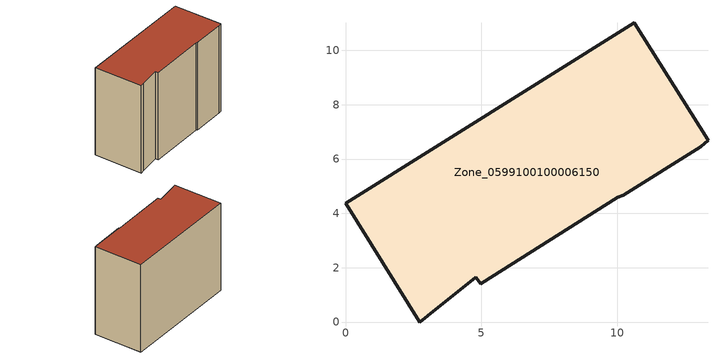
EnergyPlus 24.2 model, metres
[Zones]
Zone_0599100100006150
 floor ground (C_G): 3.03,0.24 2.74,0 0,4.37 10.63,11.01 13.34,6.69 13.07,6.46 10.21,4.67 10.03,4.6 4.99,1.41 4.8,1.66 z0
 wall outside (C_F): 0,4.37 2.74,0 3.03,0.24 4.8,1.66 4.99,1.41 10.03,4.6 10.21,4.67 13.07,6.46 13.34,6.69 10.63,11.01 0,4.37 z0:9.5
 roof outside (C_R): 2.74,0 3.03,0.24 4.8,1.66 4.99,1.41 10.03,4.6 10.21,4.67 13.07,6.46 13.34,6.69 10.63,11.01 0,4.37 z9.5
[BUILDING]
Pand.0599100100006150: North Axis=0; Terrain=City; Loads Convergence Tolerance Value=0.04; Temperature Convergence Tolerance Value=0.4; Solar Distribution=FullExterior; Maximum Number of Warmup Days=25; Minimum Number of Warmup Days=1
[Site:Location]
Rotterdam.The.Hague.AP_ZH_NLD Design_Conditions: Latitude=51.96; Longitude=4.45; Time Zone=1; Elevation=-4.5
[SITE:GROUNDTEMPERATURE:BUILDINGSURFACE]
18, 18, 18, 18, 18, 18, 18, 18, 18, 18, 18, 18
[MATERIAL] Thermal Absorptance=0.9; Solar Absorptance=0.7; Visible Absorptance=0.7
Name | Roughness | Thickness | Conductivity | Density | Specific Heat
G.TC.2015-2018 | MediumSmooth | 0.15 | 0.0428571 | 540 | 1210
F.TC.2015-2018 | Rough | 0.3 | 0.0666667 | 1920 | 840
R.TC.2015-2018 | MediumRough | 0.2 | 0.0333333 | 1500 | 1000
[CONSTRUCTION]
C_G: G.TC.2015-2018
C_F: F.TC.2015-2018
C_R: R.TC.2015-2018
[ZONE]
Zone_0599100100006150: Type=1; Multiplier=1; Ceiling Height=Autocalculate; Volume=Autocalculate; Floor Area=autocalculate; Part of Total Floor Area=Yes
[ZONEINFILTRATION:DESIGNFLOWRATE]
Infil_Zone_0599100100006150: Zone or ZoneList or Space or SpaceList=Zone_0599100100006150; Schedule=AlwaysOn; Design Flow Rate Calculation Method=Flow/Area; Flow Rate per Floor Area=0.0015; Constant Term Coefficient=1; Temperature Term Coefficient=0; Velocity Term Coefficient=0; Velocity Squared Term Coefficient=0
[HVACTEMPLATE:ZONE:IDEALLOADSAIRSYSTEM]
Zone_0599100100006150: Maximum Heating Supply Air Temperature=50; Minimum Cooling Supply Air Temperature=13; Maximum Heating Supply Air Humidity Ratio=0.0156; Minimum Cooling Supply Air Humidity Ratio=0.0077; Heating Limit=NoLimit; Cooling Limit=NoLimit; Dehumidification Control Type=ConstantSensibleHeatRatio; Cooling Sensible Heat Ratio=0.7; Dehumidification Setpoint=60; Humidification Control Type=None; Humidification Setpoint=30; Outdoor Air Method=None; Outdoor Air Flow Rate per Person=0.00944; Outdoor Air Flow Rate per Zone Floor Area=0; Outdoor Air Flow Rate per Zone=0; Demand Controlled Ventilation Type=None; Outdoor Air Economizer Type=NoEconomizer; Heat Recovery Type=None; Sensible Heat Recovery Effectiveness=0.7; Latent Heat Recovery Effectiveness=0.65
[ZONECONTROL:THERMOSTAT]
ThermostatControl_Zone_0599100100006150: Zone or ZoneList=Zone_0599100100006150; Control Type Schedule=DualSetpointControlType; Control 1=Thermostat_Zone_0599100100006150; Temperature Difference Between Cutout And Setpoint=0
[THERMOSTATSETPOINT:DUALSETPOINT]
Thermostat_Zone_0599100100006150: Heating Setpoint Temperature Schedule=HeatingSetpoint_Zone_0599100100006150; Cooling Setpoint Temperature Schedule=CoolingSetpoint_Zone_0599100100006150
[SCHEDULE:COMPACT]
HeatingSetpoint_Zone_0599100100006150: Through: 12/31, For: AllDays, Until: 24:00, 21
CoolingSetpoint_Zone_0599100100006150: Through: 12/31, For: AllDays, Until: 24:00, 24
DualSetpointControlType: Through: 12/31, For: AllDays, Until: 24:00, 4
AlwaysOn: Through: 12/31, For: AllDays, Until: 24:00, 1
